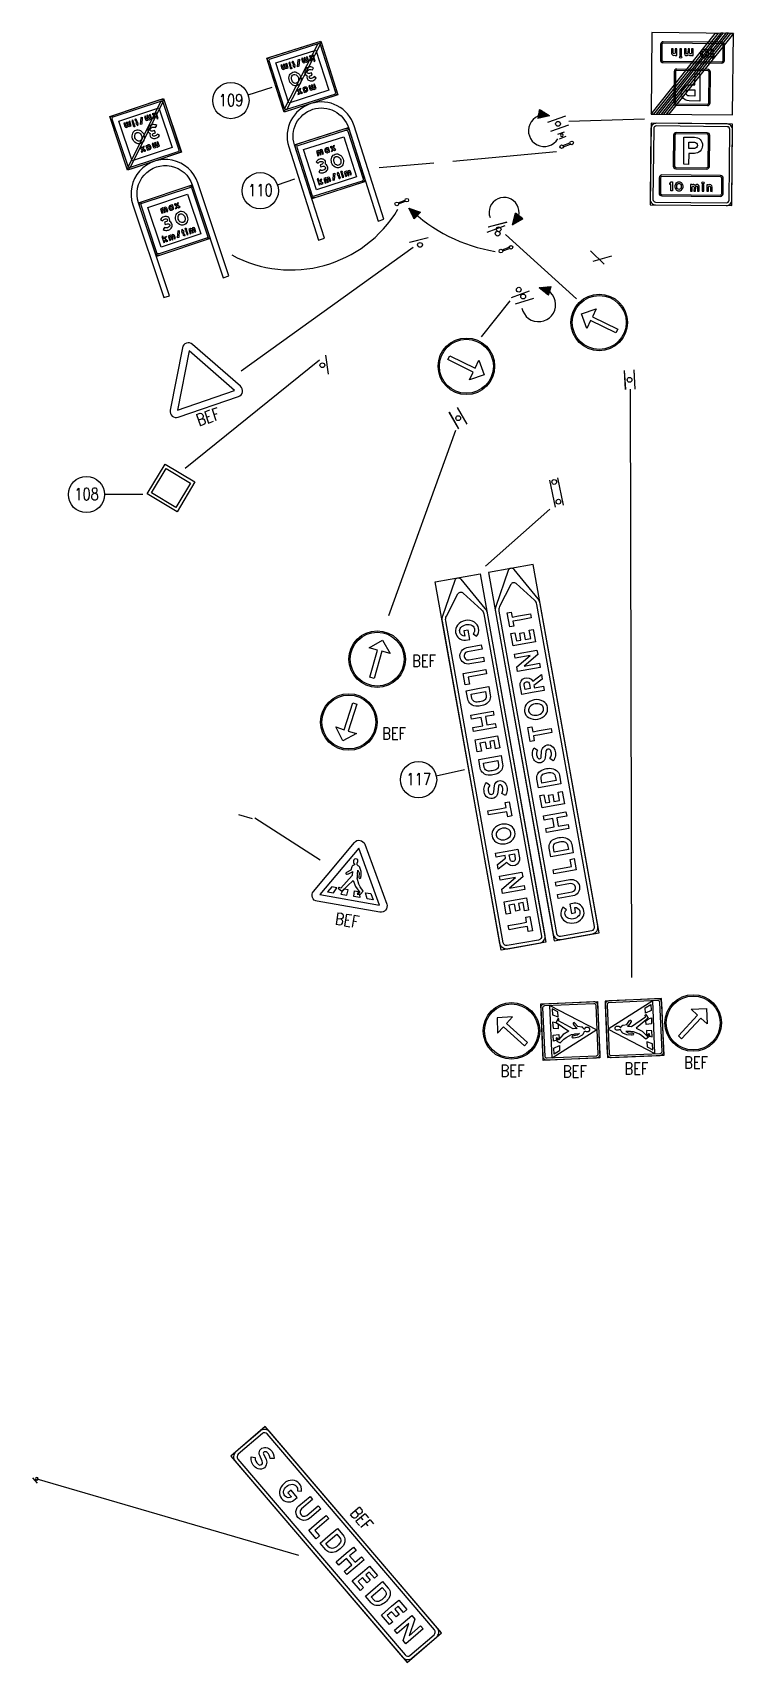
# Model space of a CAD drawing. Header units: metres. Extents: x 148128 to 148845, y 6395399 to 6395651.
# Drawn here: x 148305.4 to 148363.9, y 6395463.5 to 6395599.5 of the extents above; entities that cross this region are included whole.
import ezdxf
from ezdxf.enums import TextEntityAlignment as Align

# ---------------------------------------------------------------- set-up
doc = ezdxf.new("R2010")
doc.units = ezdxf.units.M
for name, color, linetype in [('M-BEF-SKYLTAR', 4, 'Continuous'), ('M-BEF-SKYLTAR-INMÄTT', 4, 'Continuous'), ('M-KRYSS-200', 1, 'Continuous'), ('M-SKYLTAR', 3, 'Continuous')]:
    doc.layers.add(name, color=color, linetype=linetype)
doc.styles.add('SIMPLEX8', font='simplex.shx', dxfattribs={"width": 0.8})

# ---------------------------------------------------------------- blocks, each defined once
blk = doc.blocks.new('A$C69D64378')
for points in [[(0, 0), (0.035, 3.403), (-3.368, 3.438), (-3.403, 0.035)], [(-3.403, 0.035), (-0.712, 3.411), (-0.606, 3.41), (-3.297, 0.034)], [(-3.083, 0.032), (-0.392, 3.408), (-0.499, 3.409), (-3.19, 0.033)], [(-2.87, 0.029), (-0.179, 3.406), (-0.285, 3.407), (-2.976, 0.03)], [(-2.763, 0.028), (-0.072, 3.405), (0.035, 3.403), (-2.656, 0.027)], [(-2.203, 2.484), (-2.134, 2.484), (-2.131, 2.759), (-2.2, 2.76)], [(-0.824, 2.746), (-0.826, 2.477), (-0.784, 2.476), (-0.784, 2.434), (-0.843, 2.368), (-0.896, 2.369), (-0.892, 2.747)], [(-3.406, -0.343), (-3.441, -3.747), (-0.038, -3.782), (-0.003, -0.378)]]:
    blk.add_lwpolyline(points, close=True)
for points in [[(-0.342, 2.273), (-0.336, 2.916, 0.414214), (-0.448, 3.03), (-2.893, 3.055, 0.414214), (-3.008, 2.943), (-3.014, 2.3, 0.414214), (-2.902, 2.185), (-0.457, 2.16, 0.414214)], [(-0.399, 2.273), (-0.393, 2.916, 0.414214), (-0.449, 2.973), (-2.894, 2.999, 0.414214), (-2.951, 2.942), (-2.958, 2.299, 0.414214), (-2.902, 2.242), (-0.456, 2.217, 0.414214)], [(-2.325, 2.761), (-2.394, 2.762), (-2.396, 2.595, -1), (-2.482, 2.596), (-2.481, 2.763), (-2.55, 2.764), (-2.551, 2.582, 0.594989), (-2.397, 2.5), (-2.397, 2.486), (-2.328, 2.486)], [(-1.649, 2.755), (-1.718, 2.755), (-1.719, 2.584, -1.030303), (-1.795, 2.585), (-1.793, 2.756), (-1.862, 2.757), (-1.864, 2.585, -1.030303), (-1.94, 2.586), (-1.938, 2.758), (-2.007, 2.758), (-2.009, 2.567, 0.73094), (-1.847, 2.514, 0.394742), (-1.72, 2.491), (-1.72, 2.479), (-1.652, 2.479)], [(-1.165, 2.754, -0.212598), (-1.055, 2.704, -0.181102), (-1.003, 2.559, -0.181102), (-1.058, 2.415, -0.212598), (-1.169, 2.367, -0.212598), (-1.28, 2.417, -0.181102), (-1.332, 2.562, -0.181102), (-1.277, 2.706, -0.212598)], [(-2.126, 2.412, -1), (-2.213, 2.413, -1)], [(-1.166, 2.685, -0.210932), (-1.107, 2.659, -0.180063), (-1.072, 2.56, -0.180063), (-1.109, 2.461, -0.210932), (-1.169, 2.436, -0.210932), (-1.228, 2.462, -0.180063), (-1.263, 2.561, -0.180063), (-1.226, 2.66, -0.210932)], [(-1.039, 1.902), (-2.325, 1.915, 0.414214), (-2.44, 1.803), (-2.453, 0.517, 0.414214), (-2.341, 0.402), (-1.055, 0.389, 0.414214), (-0.94, 0.501), (-0.927, 1.787, 0.414214)], [(-1.04, 1.845), (-2.326, 1.858, 0.414214), (-2.383, 1.802), (-2.396, 0.516, 0.414214), (-2.34, 0.459), (-1.054, 0.446, 0.414214), (-0.997, 0.502), (-0.984, 1.788, 0.414214)], [(-1.57, 1.718), (-1.363, 1.716), (-1.369, 1.115), (-1.374, 0.581), (-1.815, 0.586, -1), (-1.808, 1.26), (-1.574, 1.258)], [(-1.576, 1.051), (-1.579, 0.79), (-1.813, 0.793, -1), (-1.81, 1.053)], [(-3.408, -0.57), (-3.439, -3.52, 0.414214), (-3.214, -3.749), (-0.265, -3.779, 0.414214), (-0.035, -3.555), (-0.005, -0.605, 0.414214), (-0.23, -0.376), (-3.179, -0.346, 0.414214)], [(-3.295, -0.571), (-3.325, -3.521, 0.414214), (-3.213, -3.636), (-0.263, -3.666, 0.414214), (-0.149, -3.554), (-0.119, -0.604, 0.414214), (-0.231, -0.489), (-3.18, -0.459, 0.414214)], [(-2.367, -2.245), (-1.081, -2.258, 0.414214), (-0.966, -2.146), (-0.953, -0.86, 0.414214), (-1.065, -0.746), (-2.351, -0.732, 0.414214), (-2.466, -0.845), (-2.479, -2.13, 0.414214)], [(-2.366, -2.188), (-1.08, -2.201, 0.414214), (-1.023, -2.145), (-1.01, -0.86, 0.414214), (-1.066, -0.802), (-2.352, -0.789, 0.414214), (-2.409, -0.845), (-2.422, -2.131, 0.414214)], [(-1.836, -2.061), (-2.043, -2.059), (-2.037, -1.459), (-2.032, -0.925), (-1.591, -0.929, -1), (-1.598, -1.603), (-1.832, -1.601)], [(-1.83, -1.393), (-1.827, -1.133), (-1.593, -1.136, -1), (-1.596, -1.396)], [(-3.064, -2.616), (-3.07, -3.259, 0.414214), (-2.958, -3.374), (-0.513, -3.399, 0.414214), (-0.398, -3.286), (-0.392, -2.643, 0.414214), (-0.504, -2.529), (-2.949, -2.504, 0.414214)], [(-3.007, -2.617), (-3.014, -3.26, 0.414214), (-2.957, -3.317), (-0.512, -3.342, 0.414214), (-0.455, -3.286), (-0.448, -2.643, 0.414214), (-0.505, -2.586), (-2.95, -2.561, 0.414214)]]:
    blk.add_lwpolyline(points, format="xyb", close=True)
at = {"elevation": -0.322}
for points in [[(-2.581, -3.169), (-2.579, -2.9), (-2.621, -2.9), (-2.62, -2.858), (-2.562, -2.791), (-2.508, -2.792), (-2.512, -3.17)], [(-1.202, -2.908), (-1.271, -2.907), (-1.273, -3.183), (-1.204, -3.184)]]:
    blk.add_lwpolyline(points, close=True, dxfattribs=at)
for points in [[(-2.239, -3.177, -0.212598), (-2.35, -3.127, -0.181102), (-2.402, -2.982, -0.181102), (-2.347, -2.838, -0.212598), (-2.236, -2.79, -0.212598), (-2.125, -2.84, -0.181102), (-2.073, -2.986, -0.181102), (-2.128, -3.13, -0.212598)], [(-2.239, -3.108, -0.210932), (-2.298, -3.082, -0.180063), (-2.333, -2.983, -0.180063), (-2.296, -2.884, -0.210932), (-2.236, -2.859, -0.210932), (-2.177, -2.886, -0.180063), (-2.142, -2.985, -0.180063), (-2.179, -3.083, -0.210932)], [(-1.756, -3.178), (-1.687, -3.179), (-1.685, -3.007, -1.030303), (-1.61, -3.008), (-1.612, -3.179), (-1.543, -3.18), (-1.541, -3.009, -1.030303), (-1.465, -3.01), (-1.467, -3.181), (-1.398, -3.182), (-1.396, -2.99, 0.73094), (-1.558, -2.937, 0.394742), (-1.684, -2.914), (-1.684, -2.903), (-1.753, -2.902)], [(-1.279, -2.836, -1), (-1.192, -2.837, -1)], [(-1.08, -3.185), (-1.011, -3.185), (-1.009, -3.019, -1), (-0.923, -3.02), (-0.924, -3.186), (-0.855, -3.187), (-0.853, -3.006, 0.594989), (-1.008, -2.923), (-1.008, -2.91), (-1.077, -2.909)]]:
    blk.add_lwpolyline(points, format="xyb", close=True, dxfattribs=at)
blk = doc.blocks.new('A$C7D2F513E')
at = {"layer": 'M-SKYLTAR'}
for points in [[(-6.855, 5.024), (5.736, -4.204), (4.613, -5.737), (-7.979, 3.491)], [(-4.021, 1.873), (-4.249, 1.562), (-4.006, 1.383), (-4.108, 1.244), (-4.492, 1.524), (-4.161, 1.975), (-3.93, 2.291), (-3.79, 2.188)], [(-3.076, 0.487), (-2.746, 0.938), (-2.514, 1.254), (-2.375, 1.151), (-2.586, 0.863), (-2.302, 0.654), (-2.091, 0.943), (-1.951, 0.841), (-2.182, 0.525), (-2.513, 0.074), (-2.652, 0.177), (-2.404, 0.515), (-2.689, 0.723), (-2.936, 0.385)], [(-1.671, 0.636), (-1.252, 0.329), (-1.355, 0.189), (-1.634, 0.394), (-1.746, 0.24), (-1.512, 0.069), (-1.614, -0.071), (-1.849, 0.101), (-1.991, -0.093), (-1.711, -0.298), (-1.814, -0.438), (-2.233, -0.131), (-1.903, 0.32)], [(0.798, -1.389), (0.636, -1.61), (0.339, -2.015), (0.199, -1.913), (0.496, -1.507), (0.658, -1.286), (0.487, -1.161), (0.589, -1.021), (1.072, -1.374), (0.969, -1.514)], [(2.99, -2.78), (3.148, -2.896), (3.072, -3.623), (3.445, -3.114), (3.585, -3.216), (3.024, -3.983), (2.872, -3.872), (2.949, -3.129), (2.568, -3.649), (2.428, -3.547)], [(3.869, -3.424), (4.288, -3.732), (4.186, -3.871), (3.907, -3.667), (3.794, -3.82), (4.029, -3.992), (3.926, -4.131), (3.692, -3.96), (3.55, -4.153), (3.829, -4.358), (3.727, -4.498), (3.308, -4.191), (3.638, -3.74)], [(4.72, -4.263), (4.558, -4.484), (4.261, -4.89), (4.121, -4.787), (4.419, -4.381), (4.58, -4.16), (4.409, -4.035), (4.512, -3.895), (4.994, -4.249), (4.892, -4.388)]]:
    blk.add_lwpolyline(points, close=True, dxfattribs=at)
for points in [[(-6.63, 2.502, -0.127675), (-6.772, 2.676), (-7.432, 4.113, -0.272147), (-7.417, 4.257, -0.272147), (-7.284, 4.314), (-5.715, 4.118, -0.127675), (-5.506, 4.035), (5.506, -4.035, -0.414214), (5.568, -4.434), (4.782, -5.507, -0.414214), (4.383, -5.568)], [(-6.545, 2.617, -0.165096), (-6.658, 2.777), (-6.948, 3.774, -0.233172), (-6.926, 3.898, -0.233172), (-6.815, 3.956), (-5.777, 3.979, -0.165096), (-5.591, 3.92), (5.422, -4.15, -0.414214), (5.453, -4.349), (4.667, -5.422, -0.414214), (4.468, -5.453)], [(-5.339, 3.011), (-5.167, 3.038, 0.220472), (-5.337, 3.336, 0.212598), (-5.635, 3.402, 0.181102), (-5.958, 3.188, 0.181102), (-6.064, 2.816, 0.212598), (-5.911, 2.551, 0.401575), (-5.386, 2.596), (-5.281, 2.74), (-5.601, 2.975), (-5.703, 2.835), (-5.523, 2.703, -0.354331), (-5.782, 2.671, -0.03937), (-5.809, 2.691, -0.228346), (-5.892, 2.842, -0.173228), (-5.818, 3.085, -0.173228), (-5.608, 3.23, -0.228346), (-5.439, 3.196, -0.23622)], [(-4.717, 2.105), (-4.354, 2.601), (-4.214, 2.499), (-4.577, 2.003, -1), (-5.136, 2.413), (-4.773, 2.909), (-4.633, 2.806), (-4.997, 2.31, 1)], [(-3.348, 1.865), (-3.055, 1.65, -0.181102), (-2.926, 1.458, -0.204724), (-2.972, 1.159, -0.062992), (-3.124, 0.952, -0.188976), (-3.392, 0.822, -0.188976), (-3.617, 0.884), (-3.91, 1.098), (-3.58, 1.549)], [(-3.668, 1.136), (-3.311, 1.623), (-3.157, 1.509, -0.184923), (-3.094, 1.416, -0.211264), (-3.121, 1.247, -0.064681), (-3.25, 1.07, -0.193162), (-3.408, 0.995, -0.194432), (-3.514, 1.023)], [(-0.991, 0.137), (-0.698, -0.078, -0.181102), (-0.568, -0.27, -0.204724), (-0.614, -0.569, -0.062992), (-0.766, -0.776, -0.188976), (-1.034, -0.905, -0.188976), (-1.259, -0.844), (-1.552, -0.629), (-1.222, -0.179)], [(-1.31, -0.592), (-0.953, -0.105), (-0.799, -0.218, -0.184923), (-0.736, -0.311, -0.211264), (-0.763, -0.481, -0.064681), (-0.892, -0.658, -0.193162), (-1.05, -0.733, -0.194432), (-1.156, -0.705)], [(-0.192, -0.853), (-0.031, -1.061, -0.19685), (0.031, -1.28, -0.275591), (-0.124, -1.492, -0.259843), (-0.398, -1.478, -0.251969), (-0.661, -1.099), (-0.489, -1.079, 0.259161), (-0.312, -1.327, 0.289023), (-0.196, -1.334, 0.296207), (-0.141, -1.262, 0.201408), (-0.168, -1.168), (-0.327, -0.961, -0.533601), (-0.205, -0.586), (-0.205, -0.586, -0.18725), (0.028, -0.609, -0.227231), (0.294, -0.943), (0.125, -0.981, 0.228346), (-0.049, -0.764, 0.188976), (-0.158, -0.753), (-0.158, -0.753, -0.001493), (-0.157, -0.753), (-0.157, -0.753, 0.001493), (-0.158, -0.753, 0.525587)], [(1.328, -1.701, 0.181102), (1.005, -1.915, 0.181102), (0.899, -2.287, 0.212598), (1.051, -2.551, 0.212598), (1.349, -2.617, 0.181102), (1.672, -2.404, 0.181102), (1.779, -2.031, 0.212598), (1.626, -1.767, 0.212598)], [(1.071, -2.271, 0.210932), (1.154, -2.412, 0.210932), (1.313, -2.448, 0.180063), (1.533, -2.301, 0.180063), (1.606, -2.047, 0.210932), (1.524, -1.907, 0.210932), (1.365, -1.87, 0.180063), (1.145, -2.017, 0.180063)], [(2.19, -3.372), (2.032, -3.256), (2.097, -2.826), (2.012, -2.763), (1.784, -3.074), (1.644, -2.972), (1.941, -2.566), (2.206, -2.205), (2.503, -2.423, -0.83831), (2.258, -2.922), (2.189, -3.371)], [(2.114, -2.623), (2.243, -2.447), (2.401, -2.563, -1), (2.272, -2.739)]]:
    blk.add_lwpolyline(points, format="xyb", close=True, dxfattribs=at)
blk = doc.blocks.new('A$C76511D94')
at = {"layer": 'M-KRYSS-200'}
blk.add_point((2.17, 6.028), dxfattribs=at)
blk.add_point((2.17, 6.028), dxfattribs=at)
at = {"layer": 'M-SKYLTAR'}
for points in [[(2.132, 9.114), (-4.008, -5.239), (-2.26, -5.987), (3.879, 8.367)], [(1.937, 7.01), (2.189, 6.903), (2.652, 6.705), (2.583, 6.546), (2.121, 6.743), (1.869, 6.851), (1.786, 6.656), (1.626, 6.724), (1.862, 7.274), (2.021, 7.206)], [(1.313, 5.992), (1.518, 6.47), (1.677, 6.402), (1.541, 6.083), (1.715, 6.008), (1.83, 6.275), (1.989, 6.207), (1.875, 5.94), (2.096, 5.845), (2.232, 6.164), (2.391, 6.096), (2.187, 5.618), (1.673, 5.838)], [(0.884, 4.99), (0.961, 5.17), (1.687, 5.26), (1.106, 5.509), (1.175, 5.668), (2.048, 5.294), (1.974, 5.122), (1.233, 5.029), (1.826, 4.775), (1.758, 4.616)], [(0.025, 2.54), (0.277, 2.432), (0.739, 2.234), (0.671, 2.075), (0.209, 2.273), (-0.043, 2.38), (-0.127, 2.185), (-0.286, 2.253), (-0.051, 2.803), (0.108, 2.735)], [(-1.388, -0.324), (-1.184, 0.154), (-1.025, 0.086), (-1.161, -0.233), (-0.986, -0.308), (-0.872, -0.04), (-0.713, -0.109), (-0.827, -0.376), (-0.606, -0.47), (-0.47, -0.152), (-0.31, -0.22), (-0.515, -0.698), (-1.029, -0.478)], [(-0.926, -1.659), (-1.44, -1.439), (-1.799, -1.285), (-1.731, -1.126), (-1.402, -1.266), (-1.264, -0.943), (-1.593, -0.802), (-1.525, -0.643), (-1.165, -0.796), (-0.651, -1.016), (-0.719, -1.176), (-1.105, -1.011), (-1.243, -1.335), (-0.858, -1.499)], [(-2.062, -2.893), (-1.707, -3.045), (-1.588, -2.767), (-1.429, -2.835), (-1.616, -3.272), (-2.13, -3.052), (-2.49, -2.899), (-2.421, -2.739)]]:
    blk.add_lwpolyline(points, close=True, dxfattribs=at)
for points in [[(3.221, 6.829, 0.127675), (3.255, 7.051), (3.091, 8.624, 0.272147), (3.005, 8.74, 0.272147), (2.862, 8.722), (1.611, 7.754, 0.127675), (1.474, 7.576), (-3.895, -4.977, 0.414214), (-3.746, -5.352), (-2.522, -5.875, 0.414214), (-2.148, -5.725)], [(3.09, 6.885, 0.165096), (3.105, 7.08), (2.848, 8.085, 0.233172), (2.766, 8.181, 0.233172), (2.64, 8.174), (1.736, 7.666, 0.165096), (1.605, 7.52), (-3.764, -5.033, 0.414214), (-3.689, -5.221), (-2.466, -5.744, 0.414214), (-2.279, -5.669)], [(1.642, 4.344), (1.565, 4.164), (1.131, 4.13), (1.089, 4.033), (1.444, 3.881), (1.376, 3.722), (0.913, 3.92), (0.502, 4.095), (0.647, 4.435, -0.83831), (1.188, 4.309), (1.641, 4.343)], [(0.93, 4.101), (0.729, 4.187), (0.806, 4.367, -1), (1.007, 4.281)], [(0.209, 3.127, 0.181102), (0.49, 2.86, 0.181102), (0.877, 2.841, 0.212598), (1.1, 3.049, 0.212598), (1.097, 3.355, 0.181102), (0.816, 3.621, 0.181102), (0.429, 3.64, 0.212598), (0.206, 3.432, 0.212598)], [(0.822, 3.005, 0.210932), (0.941, 3.117, 0.210932), (0.94, 3.281, 0.180063), (0.748, 3.462, 0.180063), (0.484, 3.476, 0.210932), (0.365, 3.364, 0.210932), (0.366, 3.2, 0.180063), (0.559, 3.02, 0.180063)], [(-0.273, 1.454), (-0.106, 1.658, -0.19685), (0.092, 1.768, -0.275591), (0.334, 1.664, -0.259843), (0.383, 1.394, -0.251969), (0.072, 1.053), (0.015, 1.216, 0.259161), (0.216, 1.444, 0.289023), (0.197, 1.558, 0.296207), (0.114, 1.596, 0.201408), (0.028, 1.549), (-0.137, 1.346, -0.533601), (-0.53, 1.381), (-0.53, 1.381, -0.18725), (-0.56, 1.613, -0.227231), (-0.295, 1.947), (-0.219, 1.792, 0.228346), (-0.392, 1.574, 0.188976), (-0.378, 1.464), (-0.378, 1.464, -0.001493), (-0.378, 1.465), (-0.378, 1.465, 0.001493), (-0.378, 1.464, 0.525587)], [(-1.056, 0.452), (-0.914, 0.786, -0.181102), (-0.756, 0.956, -0.204724), (-0.454, 0.979, -0.062992), (-0.218, 0.877, -0.188976), (-0.031, 0.646, -0.188976), (-0.04, 0.412), (-0.183, 0.078), (-0.697, 0.298)], [(-0.274, 0.306), (-0.829, 0.543), (-0.754, 0.719, -0.184923), (-0.677, 0.801, -0.211264), (-0.506, 0.813, -0.064681), (-0.305, 0.727, -0.193162), (-0.196, 0.591, -0.194432), (-0.199, 0.481)], [(-2.206, -2.236), (-2.063, -1.902, -0.181102), (-1.905, -1.732, -0.204724), (-1.604, -1.709, -0.062992), (-1.367, -1.81, -0.188976), (-1.181, -2.042, -0.188976), (-1.19, -2.275), (-1.332, -2.609), (-1.846, -2.39)], [(-1.424, -2.382), (-1.979, -2.144), (-1.903, -1.968, -0.184923), (-1.827, -1.886, -0.211264), (-1.656, -1.874, -0.064681), (-1.454, -1.96, -0.193162), (-1.345, -2.097, -0.194432), (-1.349, -2.207)], [(-2.131, -3.623), (-2.696, -3.382), (-2.628, -3.222), (-2.063, -3.464, -1), (-2.335, -4.101), (-2.901, -3.86), (-2.832, -3.7), (-2.267, -3.942, 1)], [(-2.873, -4.434), (-2.938, -4.272, 0.220472), (-3.189, -4.505, 0.212598), (-3.186, -4.81, 0.181102), (-2.905, -5.077, 0.181102), (-2.518, -5.096, 0.212598), (-2.295, -4.888, 0.401575), (-2.457, -4.386), (-2.622, -4.316), (-2.778, -4.681), (-2.619, -4.749), (-2.531, -4.544, -0.354331), (-2.441, -4.789, -0.03937), (-2.454, -4.819, -0.228346), (-2.583, -4.935, -0.173228), (-2.837, -4.917, -0.173228), (-3.025, -4.746, -0.228346), (-3.03, -4.573, -0.23622)]]:
    blk.add_lwpolyline(points, format="xyb", close=True, dxfattribs=at)
blk = doc.blocks.new('*U19')
blk.add_line((-0.4, 0.8), (-0.4, -0.8))
blk.add_circle((0, 0), 0.2)
blk = doc.blocks.new('Skyltnr')
at = {"color": 3, "transparency": 16777216}
blk.add_circle((0, 0), 1.51, dxfattribs=at)
at = {"color": 1, "transparency": 16777216, "style": 'SIMPLEX8', "width": 0.8}
blk.add_attdef('NR', text='', height=1, rotation=0, dxfattribs=at).set_placement((0.01, -0.46), align=Align.CENTER)
blk = doc.blocks.new('A$C075E6345')
at = {"layer": 'M-SKYLTAR'}
h = blk.add_hatch(dxfattribs=at)
h.set_pattern_fill('ANSI31', color=1, scale=0.01, angle=20)
h.paths.add_polyline_path([(0, 0), (0, -1), (0.71, -0.71)])
at = {"layer": 'M-SKYLTAR', "color": 1}
for p, q in [((0, -1), (0, 0)), ((0, 0), (0.71, -0.71)), ((0, -1), (0.71, -0.71))]:
    blk.add_line(p, q, dxfattribs=at)
blk = doc.blocks.new('A$C124B1273')
for points in [[(0, 0), (-2.362, 0.024), (-2.338, 2.386), (0.024, 2.362)], [(-0.301, 0.307), (-2.055, 0.325), (-2.037, 2.079), (-0.283, 2.062)], [(-1.529, 1.725), (-1.479, 1.725), (-1.477, 1.922), (-1.527, 1.922)], [(-1.229, 1.649), (-1.114, 1.918), (-1.06, 1.918), (-1.175, 1.649)], [(-0.502, 1.783), (-0.504, 1.642), (-0.454, 1.641), (-0.452, 1.911), (-0.501, 1.912), (-0.502, 1.853), (-0.521, 1.834), (-0.574, 1.913), (-0.634, 1.913), (-0.556, 1.799), (-0.64, 1.716), (-0.57, 1.716)], [(-1.51, 0.643), (-1.58, 0.545), (-1.52, 0.544), (-1.481, 0.599), (-1.443, 0.543), (-1.383, 0.543), (-1.45, 0.642), (-1.381, 0.74), (-1.441, 0.74), (-1.48, 0.685), (-1.518, 0.741), (-1.578, 0.742)], [(-2.377, -1.409), (-0.015, -1.433), (-0.039, -3.795), (-2.401, -3.771)], [(-2.076, -1.716), (-0.321, -1.734), (-0.339, -3.488), (-2.094, -3.47)], [(-0.866, -2.051), (-0.797, -1.954), (-0.857, -1.953), (-0.896, -2.008), (-0.934, -1.952), (-0.994, -1.952), (-0.926, -2.051), (-0.996, -2.149), (-0.936, -2.149), (-0.897, -2.094), (-0.859, -2.15), (-0.799, -2.151)], [(-1.874, -3.192), (-1.873, -3.051), (-1.922, -3.05), (-1.925, -3.32), (-1.876, -3.321), (-1.875, -3.262), (-1.856, -3.243), (-1.802, -3.321), (-1.742, -3.322), (-1.82, -3.207), (-1.737, -3.125), (-1.806, -3.124)], [(-1.148, -3.058), (-1.263, -3.327), (-1.316, -3.326), (-1.201, -3.058)], [(-0.848, -3.134), (-0.897, -3.134), (-0.899, -3.331), (-0.85, -3.331)]]:
    blk.add_lwpolyline(points, close=True)
for points in [[(-0.135, 0.001), (-2.227, 0.023, -0.414214), (-2.361, 0.159), (-2.339, 2.251, -0.414214), (-2.203, 2.385), (-0.111, 2.363, -0.414214), (0.023, 2.227), (0.001, 0.135, -0.414214)], [(-0.134, 0.069), (-2.226, 0.09, -0.414214), (-2.293, 0.158), (-2.272, 2.251, -0.414214), (-2.203, 2.317), (-0.111, 2.296, -0.414214), (-0.045, 2.228), (-0.066, 0.136, -0.414214)], [(-0.045, 2.235), (-2.234, 0.091, -0.351), (-2.293, 0.151), (-0.104, 2.296, -0.351)], [(-1.616, 1.923), (-1.665, 1.924), (-1.666, 1.802, -1.030303), (-1.72, 1.802), (-1.719, 1.924), (-1.768, 1.925), (-1.769, 1.803, -1.030303), (-1.823, 1.803), (-1.822, 1.925), (-1.871, 1.926), (-1.873, 1.789, 0.73094), (-1.757, 1.752, 0.394742), (-1.667, 1.735), (-1.667, 1.727), (-1.618, 1.726)], [(-1.485, 1.49, -0.212598), (-1.317, 1.414, -0.181102), (-1.239, 1.194, -0.181102), (-1.322, 0.975, -0.212598), (-1.491, 0.903, -0.212598), (-1.659, 0.979, -0.181102), (-1.738, 1.199, -0.181102), (-1.655, 1.417, -0.212598)], [(-1.486, 1.385, -0.210932), (-1.396, 1.345, -0.180063), (-1.343, 1.195, -0.180063), (-1.399, 1.046, -0.210932), (-1.49, 1.007, -0.210932), (-1.58, 1.047, -0.180063), (-1.633, 1.198, -0.180063), (-1.577, 1.347, -0.210932)], [(-1.474, 1.674, -1), (-1.536, 1.675, -1)], [(-1.324, 1.773), (-1.323, 1.887, 0.440945), (-1.356, 1.921), (-1.391, 1.921), (-1.391, 1.872), (-1.383, 1.872, -0.456693), (-1.372, 1.86), (-1.373, 1.773), (-1.398, 1.773), (-1.398, 1.724), (-1.394, 1.724), (-1.374, 1.724), (-1.374, 1.651), (-1.325, 1.674), (-1.324, 1.723), (-1.304, 1.723), (-1.304, 1.772)], [(-0.757, 1.219), (-0.851, 1.22, -0.299213), (-0.922, 1.265, -0.204724), (-0.921, 1.326, -0.228346), (-0.85, 1.376, -0.094488), (-0.765, 1.375, -0.141732), (-0.685, 1.327), (-0.607, 1.393, 0.165354), (-0.741, 1.476, 0.102362), (-0.869, 1.477, 0.19685), (-1.005, 1.381, 0.173228), (-1.023, 1.259, 0.173228), (-0.973, 1.168, 0.181102), (-1.008, 1.057, 0.23622), (-0.945, 0.941, 0.149606), (-0.814, 0.896, 0.181102), (-0.635, 0.962), (-0.701, 1.037, -0.228346), (-0.844, 1.001, -0.212598), (-0.9, 1.042, -0.19685), (-0.9, 1.089, -0.314961), (-0.846, 1.122), (-0.758, 1.122)], [(-0.714, 1.914), (-0.763, 1.915), (-0.764, 1.792, -1.030303), (-0.818, 1.793), (-0.817, 1.915), (-0.866, 1.916), (-0.867, 1.793, -1.030303), (-0.921, 1.794), (-0.92, 1.916), (-0.969, 1.917), (-0.971, 1.78, 0.73094), (-0.855, 1.742, 0.394742), (-0.765, 1.726), (-0.765, 1.718), (-0.716, 1.717)], [(-1.307, 0.542), (-1.258, 0.542), (-1.258, 0.556, 0.125984), (-1.226, 0.541, 0.141732), (-1.18, 0.544, 0.181102), (-1.132, 0.589, 0.181102), (-1.131, 0.69, 0.212598), (-1.186, 0.739, 0.11811), (-1.224, 0.74, 0.110236), (-1.256, 0.726), (-1.256, 0.738), (-1.305, 0.739)], [(-1.257, 0.662, -0.275591), (-1.223, 0.694, -0.220472), (-1.195, 0.687, -0.188976), (-1.174, 0.65, -0.070866), (-1.175, 0.628, -0.188976), (-1.196, 0.592, -0.220472), (-1.224, 0.586, -0.275591), (-1.257, 0.618)], [(-0.783, 0.734), (-0.832, 0.734), (-0.833, 0.612, -1.030303), (-0.887, 0.612), (-0.886, 0.735), (-0.935, 0.735), (-0.937, 0.613, -1.030303), (-0.991, 0.613), (-0.989, 0.736), (-1.039, 0.736), (-1.04, 0.6, 0.73094), (-0.924, 0.562, 0.394742), (-0.834, 0.545), (-0.834, 0.537), (-0.785, 0.537)], [(-2.629, -1.406), (-2.67, -5.495), (-2.418, -5.498), (-2.377, -1.409, -1), (-0.015, -1.433), (-0.057, -5.522), (0.195, -5.525), (0.237, -1.436, 1)], [(-2.242, -1.41), (-0.15, -1.432, -0.414214), (-0.016, -1.568), (-0.037, -3.66, -0.414214), (-0.174, -3.794), (-2.266, -3.772, -0.414214), (-2.399, -3.636), (-2.378, -1.544, -0.414214)], [(-2.242, -1.478), (-0.15, -1.499, -0.414214), (-0.084, -1.567), (-0.105, -3.659, -0.414214), (-0.173, -3.726), (-2.265, -3.705, -0.414214), (-2.332, -3.637), (-2.311, -1.545, -0.414214)], [(-1.594, -2.142), (-1.544, -2.143), (-1.543, -2.021, -1.030303), (-1.489, -2.021), (-1.49, -2.143), (-1.441, -2.144), (-1.44, -2.022, -1.030303), (-1.386, -2.022), (-1.387, -2.145), (-1.338, -2.145), (-1.337, -2.008, 0.73094), (-1.452, -1.971, 0.394742), (-1.543, -1.954), (-1.542, -1.946), (-1.592, -1.946)], [(-1.069, -1.951), (-1.118, -1.95), (-1.119, -1.965, 0.125984), (-1.15, -1.95, 0.141732), (-1.196, -1.953, 0.181102), (-1.244, -1.998, 0.181102), (-1.245, -2.098, 0.212598), (-1.19, -2.148, 0.11811), (-1.152, -2.149, 0.110236), (-1.12, -2.135), (-1.121, -2.147), (-1.071, -2.148)], [(-1.12, -2.071, -0.275591), (-1.153, -2.102, -0.220472), (-1.182, -2.096, -0.188976), (-1.202, -2.059, -0.070866), (-1.202, -2.037, -0.188976), (-1.181, -2.001, -0.220472), (-1.152, -1.994, -0.275591), (-1.119, -2.027)], [(-1.62, -2.628), (-1.525, -2.629, -0.299213), (-1.455, -2.674, -0.204724), (-1.455, -2.735, -0.228346), (-1.527, -2.784, -0.094488), (-1.611, -2.784, -0.141732), (-1.692, -2.735), (-1.77, -2.802, 0.165354), (-1.636, -2.885, 0.102362), (-1.508, -2.886, 0.19685), (-1.372, -2.789, 0.173228), (-1.354, -2.668, 0.173228), (-1.403, -2.576, 0.181102), (-1.368, -2.465, 0.23622), (-1.431, -2.35, 0.149606), (-1.562, -2.305, 0.181102), (-1.742, -2.37), (-1.675, -2.445, -0.228346), (-1.533, -2.41, -0.212598), (-1.476, -2.451, -0.19685), (-1.477, -2.498, -0.314961), (-1.531, -2.531), (-1.619, -2.53)], [(-0.891, -2.899, -0.212598), (-1.059, -2.823, -0.181102), (-1.138, -2.603, -0.181102), (-1.055, -2.384, -0.212598), (-0.885, -2.312, -0.212598), (-0.717, -2.388, -0.181102), (-0.639, -2.608, -0.181102), (-0.722, -2.826, -0.212598)], [(-0.89, -2.794, -0.210932), (-0.98, -2.754, -0.180063), (-1.033, -2.604, -0.180063), (-0.977, -2.454, -0.210932), (-0.886, -2.416, -0.210932), (-0.796, -2.456, -0.180063), (-0.743, -2.607, -0.180063), (-0.799, -2.756, -0.210932)], [(-1.663, -3.323), (-1.614, -3.323), (-1.612, -3.201, -1.030303), (-1.558, -3.202), (-1.56, -3.324), (-1.51, -3.324), (-1.509, -3.202, -1.030303), (-1.455, -3.203), (-1.456, -3.325), (-1.407, -3.326), (-1.406, -3.189, 0.73094), (-1.521, -3.151, 0.394742), (-1.612, -3.134), (-1.612, -3.126), (-1.661, -3.126)], [(-1.053, -3.181), (-1.054, -3.296, 0.440945), (-1.021, -3.329), (-0.986, -3.33), (-0.986, -3.281), (-0.993, -3.281, -0.456693), (-1.004, -3.269), (-1.004, -3.182), (-0.979, -3.182), (-0.978, -3.133), (-0.982, -3.133), (-1.003, -3.133), (-1.002, -3.06), (-1.052, -3.083), (-1.052, -3.132), (-1.072, -3.132), (-1.073, -3.181)], [(-0.903, -3.083, -1), (-0.841, -3.084, -1)], [(-0.761, -3.332), (-0.712, -3.333), (-0.711, -3.21, -1.030303), (-0.657, -3.211), (-0.658, -3.333), (-0.609, -3.334), (-0.607, -3.211, -1.030303), (-0.553, -3.212), (-0.555, -3.334), (-0.505, -3.335), (-0.504, -3.198, 0.73094), (-0.62, -3.16, 0.394742), (-0.71, -3.144), (-0.71, -3.136), (-0.759, -3.135)]]:
    blk.add_lwpolyline(points, format="xyb", close=True)
blk = doc.blocks.new('*U18')
for p, q in [((-0.4, 0.8), (-0.4, -0.8)), ((0.4, 0.8), (0.4, -0.8))]:
    blk.add_line(p, q)
blk.add_circle((0, 0), 0.2)
blk = doc.blocks.new('*U61')
at = {"layer": 'M-BEF-SKYLTAR'}
blk.add_line((148338.4, 6395582.32), (148336.85, 6395581.93), dxfattribs=at)
blk.add_circle((148337.71, 6395581.74), 0.2, dxfattribs=at)
blk = doc.blocks.new('*U62')
at = {"layer": 'M-BEF-SKYLTAR'}
for p, q in [((148340.95, 6395566.38), (148340.16, 6395567.77)), ((148341.64, 6395566.78), (148340.84, 6395568.17))]:
    blk.add_line(p, q, dxfattribs=at)
blk.add_circle((148340.9, 6395567.28), 0.2, dxfattribs=at)
blk = doc.blocks.new('*U63')
at = {"layer": 'M-BEF-SKYLTAR'}
blk.add_line((148344.95, 6395583.62), (148343.4, 6395583.23), dxfattribs=at)
blk.add_circle((148344.27, 6395583.04), 0.2, dxfattribs=at)
blk = doc.blocks.new('*U64')
at = {"layer": 'M-BEF-SKYLTAR'}
for p, q in [((148354.76, 6395571.27), (148354.85, 6395569.67)), ((148355.56, 6395571.31), (148355.64, 6395569.71))]:
    blk.add_line(p, q, dxfattribs=at)
blk.add_circle((148355.2, 6395570.48), 0.2, dxfattribs=at)
blk = doc.blocks.new('A$C2D793609')
at = {"layer": 'M-BEF-SKYLTAR'}
for points in [[(0, 0), (0.21, -4.72), (4.93, -4.51), (4.72, 0.21)], [(3.98, 0.02), (0.26, -2.35), (4.17, -4.39)], [(-8.22, -1.87), (-7.73, -1.33), (-9.01, -1.39), (-8.96, -2.67), (-8.47, -2.14), (-6.72, -3.73), (-6.48, -3.46)], [(-0.63, -0.03), (-0.43, -4.75), (-5.15, -4.95), (-5.35, -0.23)], [(-4.6, -0.36), (-0.69, -2.39), (-4.4, -4.76)], [(-4.42, -0.65), (-4.39, -1.15), (-3.92, -1.33), (-3.94, -0.9)], [(3.82, -0.29), (3.84, -0.79), (3.38, -1.01), (3.36, -0.58)], [(7.72, -1.17), (7.18, -0.68), (8.47, -0.62), (8.52, -1.91), (7.99, -1.42), (6.39, -3.16), (6.12, -2.91)], [(-4.11, -1.82), (-4.37, -1.77), (-4.34, -2.26), (-3.88, -2.28), (-3.89, -1.97)], [(3.62, -1.48), (3.87, -1.4), (3.89, -1.9), (3.43, -1.96), (3.41, -1.65)], [(3.54, -2.8), (3.69, -2.72), (3.7, -2.93), (3.94, -2.98), (3.92, -2.48), (3.45, -2.47), (3.46, -2.81), (3.53, -2.87)], [(-3.92, -3.12), (-4.07, -3.06), (-4.06, -3.27), (-4.3, -3.34), (-4.32, -2.84), (-3.85, -2.79), (-3.84, -3.13), (-3.9, -3.2)], [(-4.25, -4.44), (-4.27, -3.94), (-3.81, -3.72), (-3.79, -4.15)], [(3.99, -4.08), (3.96, -3.58), (3.49, -3.4), (3.51, -3.83)]]:
    blk.add_lwpolyline(points, close=True, dxfattribs=at)
for points in [[(0.01, -0.31), (0.19, -4.41, 0.414214), (0.52, -4.71), (4.61, -4.53, 0.414214), (4.91, -4.2), (4.73, -0.11, 0.414214), (4.4, 0.19), (0.31, 0.01, 0.414214)], [(0.17, -0.31), (0.35, -4.4, 0.414214), (0.51, -4.55), (4.6, -4.37, 0.414214), (4.76, -4.21), (4.58, -0.11, 0.414214), (4.41, 0.04), (0.32, -0.14, 0.414214)], [(-0.62, -0.34), (-0.44, -4.43, -0.414214), (-0.74, -4.76), (-4.83, -4.94, -0.414214), (-5.16, -4.64), (-5.34, -0.55, -0.414214), (-5.04, -0.22), (-0.95, -0.04, -0.414214)], [(-0.78, -0.35), (-0.6, -4.44, -0.414214), (-0.75, -4.6), (-4.84, -4.78, -0.414214), (-5, -4.63), (-5.18, -0.54, -0.414214), (-5.03, -0.38), (-0.94, -0.2, -0.414214)], [(1.44, -2.63, -0.07968), (1.39, -2.57, 0.017152), (1.33, -2.45, 0.198416), (1.29, -2.41, 0.096523), (1.2, -2.4, 0.0442), (1.1, -2.43, -0.100027), (0.97, -2.44, -0.278479), (0.86, -2.34, -0.259025), (0.87, -2.14, -0.285135), (1.02, -2.09, 0.086785), (1.07, -2.09, -0.256438), (1.24, -2.13, -0.133973), (1.25, -2.17, 0.36253), (1.29, -2.22, 0.219716), (1.32, -2.21, 0.014621), (1.4, -2.1, -0.057331), (1.44, -2.04, -0.104873), (1.51, -2.02), (1.81, -1.95), (2.05, -1.62), (2.06, -1.62, -0.976671), (2.17, -1.7), (2.12, -1.78), (2.15, -1.8), (1.97, -2.05), (1.88, -2.11), (2.22, -2.12), (3.37, -1.32), (3.34, -1.18), (3.4, -1.11), (3.6, -1.44), (2.61, -2.27), (3.1, -2.51), (3.51, -2.93), (3.57, -2.91), (3.58, -2.83), (3.65, -2.79), (3.66, -3), (3.4, -3.19), (3.07, -2.9), (2.87, -2.76), (2.39, -2.56, -0.237041), (2.12, -2.54, 0.133567), (2.07, -2.53), (1.74, -2.53), (1.93, -2.65), (2.32, -2.69, -0.960248), (2.31, -2.84), (2.23, -2.83), (2.22, -2.85), (1.81, -2.83), (1.49, -2.67, -0.087978)], [(-1.83, -2.77, 0.07968), (-1.8, -2.71, -0.017152), (-1.75, -2.59, -0.198416), (-1.71, -2.54, -0.096523), (-1.62, -2.52, -0.0442), (-1.52, -2.54, 0.100027), (-1.39, -2.54, 0.278479), (-1.28, -2.43, 0.259025), (-1.31, -2.24, 0.285135), (-1.47, -2.2, -0.086785), (-1.51, -2.2, 0.256438), (-1.68, -2.25, 0.133973), (-1.69, -2.3, -0.36253), (-1.72, -2.35, -0.219716), (-1.75, -2.34, -0.014621), (-1.84, -2.24, 0.057331), (-1.89, -2.19, 0.104873), (-1.96, -2.17), (-2.27, -2.13), (-2.54, -1.83), (-2.54, -1.82, 0.976671), (-2.65, -1.91), (-2.6, -1.98), (-2.61, -2.01), (-2.42, -2.24), (-2.33, -2.3), (-2.66, -2.33), (-3.88, -1.64), (-3.86, -1.5), (-3.92, -1.43), (-4.09, -1.78), (-3.03, -2.51), (-3.5, -2.8), (-3.88, -3.25), (-3.93, -3.24), (-3.96, -3.16), (-4.02, -3.13), (-4.01, -3.34), (-3.74, -3.5), (-3.44, -3.18), (-3.25, -3.03), (-2.79, -2.78, 0.237041), (-2.52, -2.74, -0.133567), (-2.47, -2.73), (-2.14, -2.7), (-2.32, -2.84), (-2.71, -2.92, 0.960248), (-2.69, -3.06), (-2.61, -3.05), (-2.6, -3.07), (-2.19, -3), (-1.88, -2.82, 0.087978)]]:
    blk.add_lwpolyline(points, format="xyb", close=True, dxfattribs=at)
for centre, radius in [((7.36, -1.83), 2.36), ((7.36, -1.83), 2.25), ((-7.81, -2.49), 2.36), ((-7.81, -2.49), 2.25)]:
    blk.add_circle(centre, radius, dxfattribs=at)

msp = doc.modelspace()

# ---------------------------------------------------------------- linework, layer by layer
at = {"layer": 'M-BEF-SKYLTAR'}
for p, q in [((148337.13, 6395581.51), (148322.77, 6395571.21)), ((148353.07, 6395580.12), (148351.94, 6395581.25)), ((148353.68, 6395580.79), (148352.14, 6395580.36)), ((148355.24, 6395569.7), (148355.37, 6395520.62)), ((148340.67, 6395566.25), (148335.07, 6395550.78)), ((148323.74, 6395533.85), (148322.59, 6395534.19)), ((148323.92, 6395533.94), (148329.37, 6395530.42)), ((148305.38, 6395478.88), (148305.77, 6395478.42)), ((148305.73, 6395478.79), (148327.58, 6395472.41))]:
    msp.add_line(p, q, dxfattribs=at)
for points in [[(148322.73, 6395569.95), (148318.72, 6395573.44, 0.57735), (148317.88, 6395573.15), (148316.86, 6395567.94, 0.57735), (148317.53, 6395567.36), (148322.56, 6395569.08, 0.57735)], [(148328.82, 6395527.8), (148332.23, 6395531.88, -0.57735), (148333.1, 6395531.73), (148334.93, 6395526.74, -0.57735), (148334.36, 6395526.06), (148329.13, 6395526.97, -0.57735)], [(148331.93, 6395529.57), (148331.57, 6395529.37), (148331.56, 6395529.36, 0.976671), (148331.63, 6395529.23), (148331.71, 6395529.27), (148331.73, 6395529.25), (148332.01, 6395529.39), (148332.08, 6395529.47), (148332.05, 6395529.13), (148331.09, 6395528.07), (148330.95, 6395528.13), (148330.87, 6395528.08), (148331.18, 6395527.83), (148332.14, 6395528.72), (148332.32, 6395528.2), (148332.69, 6395527.72), (148332.67, 6395527.67), (148332.58, 6395527.67), (148332.54, 6395527.6), (148332.75, 6395527.57), (148332.97, 6395527.81), (148332.72, 6395528.17), (148332.61, 6395528.39), (148332.46, 6395528.91, 0.237041), (148332.48, 6395529.18, -0.133567), (148332.48, 6395529.24), (148332.53, 6395529.57), (148332.62, 6395529.36), (148332.61, 6395528.95, 0.960248), (148332.76, 6395528.94), (148332.77, 6395529.03), (148332.79, 6395529.03), (148332.81, 6395529.45), (148332.69, 6395529.8, 0.087978), (148332.66, 6395529.86, 0.07968), (148332.6, 6395529.91, -0.017152), (148332.5, 6395529.98, -0.198416), (148332.46, 6395530.04, -0.096523), (148332.46, 6395530.13, -0.0442), (148332.5, 6395530.22, 0.100027), (148332.53, 6395530.35, 0.278479), (148332.45, 6395530.48, 0.259025), (148332.25, 6395530.49, 0.285135), (148332.17, 6395530.35, -0.086785), (148332.16, 6395530.3, 0.256438), (148332.18, 6395530.12, 0.133973), (148332.23, 6395530.1, -0.36253), (148332.26, 6395530.06, -0.219716), (148332.25, 6395530.03, -0.014621), (148332.13, 6395529.97, 0.057331), (148332.07, 6395529.93, 0.104873), (148332.03, 6395529.86)], [(148324.37, 6395482.77), (148322.35, 6395481.05, 0.414214), (148322.29, 6395480.25), (148336.26, 6395463.9, 0.414214), (148337.06, 6395463.84), (148339.07, 6395465.56, 0.414214), (148339.14, 6395466.36), (148325.17, 6395482.71, 0.414214)], [(148324.55, 6395482.56), (148322.54, 6395480.84, 0.414214), (148322.51, 6395480.44), (148336.47, 6395464.09, 0.414214), (148336.87, 6395464.05), (148338.89, 6395465.78, 0.414214), (148338.92, 6395466.18), (148324.95, 6395482.53, 0.414214)], [(148324.64, 6395480.87), (148324.86, 6395480.4, -0.19685), (148324.88, 6395479.94, -0.275591), (148324.48, 6395479.6, -0.259843), (148323.95, 6395479.76, -0.251969), (148323.62, 6395480.61), (148323.96, 6395480.57, 0.259161), (148324.19, 6395480.01, 0.289023), (148324.41, 6395479.94, 0.296207), (148324.55, 6395480.06, 0.201408), (148324.54, 6395480.25), (148324.33, 6395480.73, -0.533601), (148324.73, 6395481.4), (148324.73, 6395481.4, -0.18725), (148325.18, 6395481.25, -0.227231), (148325.54, 6395480.48), (148325.19, 6395480.48, 0.228346), (148324.96, 6395480.98, 0.188976), (148324.75, 6395481.05), (148324.75, 6395481.05, -0.001493), (148324.75, 6395481.05), (148324.75, 6395481.05, 0.001493), (148324.75, 6395481.05, 0.525587)], [(148305.73, 6395478.9, 1), (148305.73, 6395478.68, 1)], [(148327.48, 6395477.78), (148327.82, 6395477.76, 0.220472), (148327.63, 6395478.41, 0.212598), (148327.08, 6395478.67, 0.181102), (148326.36, 6395478.41, 0.181102), (148325.98, 6395477.73, 0.212598), (148326.15, 6395477.15, 0.401575), (148327.19, 6395477), (148327.46, 6395477.23), (148326.95, 6395477.83), (148326.69, 6395477.61), (148326.98, 6395477.27, -0.354331), (148326.46, 6395477.33, -0.03937), (148326.42, 6395477.38, -0.228346), (148326.32, 6395477.71, -0.173228), (148326.58, 6395478.15, -0.173228), (148327.05, 6395478.33, -0.228346), (148327.37, 6395478.19, -0.23622)], [(148328.27, 6395475.74), (148329.2, 6395476.54), (148329.42, 6395476.27), (148328.49, 6395475.48, -1), (148327.59, 6395476.53), (148328.53, 6395477.32), (148328.75, 6395477.06), (148327.82, 6395476.27, 1)], [(148330.81, 6395474.65), (148331.28, 6395474.1, -0.181102), (148331.44, 6395473.67, -0.204724), (148331.22, 6395473.11, -0.062992), (148330.83, 6395472.78, -0.188976), (148330.25, 6395472.65, -0.188976), (148329.84, 6395472.87), (148329.37, 6395473.42), (148330.22, 6395474.14)], [(148329.86, 6395473.38), (148330.77, 6395474.16), (148331.02, 6395473.87, -0.184923), (148331.1, 6395473.66, -0.211264), (148330.97, 6395473.35, -0.064681), (148330.64, 6395473.06, -0.193162), (148330.3, 6395472.99, -0.194432), (148330.1, 6395473.09)], [(148334.59, 6395470.22), (148335.06, 6395469.67, -0.181102), (148335.23, 6395469.24, -0.204724), (148335, 6395468.68, -0.062992), (148334.61, 6395468.35, -0.188976), (148334.03, 6395468.22, -0.188976), (148333.62, 6395468.44), (148333.15, 6395468.99), (148334, 6395469.71)], [(148333.64, 6395468.95), (148334.56, 6395469.73), (148334.8, 6395469.44, -0.184923), (148334.88, 6395469.23, -0.211264), (148334.75, 6395468.92, -0.064681), (148334.42, 6395468.63, -0.193162), (148334.08, 6395468.56, -0.194432), (148333.89, 6395468.66)]]:
    msp.add_lwpolyline(points, format="xyb", close=True, dxfattribs=at)
for points in [[(148322.24, 6395569.59), (148318.44, 6395572.91), (148317.47, 6395567.96)], [(148334.16, 6395547.93), (148333.47, 6395548.13), (148334.59, 6395548.76), (148335.21, 6395547.64), (148334.51, 6395547.83), (148333.87, 6395545.56), (148333.53, 6395545.66)], [(148331.72, 6395541.18), (148332.42, 6395540.96), (148331.27, 6395540.37), (148330.69, 6395541.52), (148331.38, 6395541.29), (148332.1, 6395543.54), (148332.44, 6395543.43)], [(148329.36, 6395527.53), (148334.33, 6395526.66), (148332.6, 6395531.4)], [(148329.99, 6395527.76), (148330.49, 6395527.67), (148330.77, 6395528.1), (148330.34, 6395528.18)], [(148331.11, 6395527.56), (148331.61, 6395527.47), (148331.72, 6395527.94), (148331.42, 6395527.99), (148331.21, 6395527.8)], [(148332.69, 6395527.29), (148332.19, 6395527.37), (148332.24, 6395527.85), (148332.58, 6395527.79), (148332.63, 6395527.72), (148332.56, 6395527.71), (148332.46, 6395527.57), (148332.67, 6395527.53)], [(148333.79, 6395527.09), (148333.29, 6395527.18), (148333.17, 6395527.69), (148333.6, 6395527.61)], [(148324.8, 6395483.14), (148321.92, 6395480.68), (148336.63, 6395463.47), (148339.5, 6395465.93)], [(148329.51, 6395474.97), (148328.93, 6395474.47), (148329.32, 6395474.02), (148329.05, 6395473.79), (148328.44, 6395474.51), (148329.29, 6395475.24), (148329.88, 6395475.74), (148330.1, 6395475.48)], [(148330.71, 6395471.85), (148331.56, 6395472.58), (148332.15, 6395473.08), (148332.37, 6395472.82), (148331.83, 6395472.36), (148332.29, 6395471.82), (148332.83, 6395472.29), (148333.05, 6395472.02), (148332.46, 6395471.52), (148331.61, 6395470.79), (148331.39, 6395471.06), (148332.02, 6395471.6), (148331.57, 6395472.13), (148330.93, 6395471.59)], [(148333.5, 6395471.5), (148334.17, 6395470.71), (148333.91, 6395470.49), (148333.46, 6395471.01), (148333.18, 6395470.77), (148333.55, 6395470.33), (148333.29, 6395470.1), (148332.91, 6395470.54), (148332.55, 6395470.23), (148333, 6395469.71), (148332.73, 6395469.48), (148332.06, 6395470.27), (148332.91, 6395470.99)], [(148335.93, 6395468.65), (148336.6, 6395467.87), (148336.34, 6395467.64), (148335.89, 6395468.17), (148335.61, 6395467.92), (148335.98, 6395467.48), (148335.72, 6395467.26), (148335.34, 6395467.7), (148334.98, 6395467.39), (148335.43, 6395466.86), (148335.16, 6395466.64), (148334.49, 6395467.42), (148335.34, 6395468.15)], [(148337.02, 6395467.38), (148337.28, 6395467.08), (148336.8, 6395465.7), (148337.75, 6395466.52), (148337.98, 6395466.26), (148336.54, 6395465.03), (148336.3, 6395465.31), (148336.79, 6395466.72), (148335.81, 6395465.88), (148335.58, 6395466.15)]]:
    msp.add_lwpolyline(points, close=True, dxfattribs=at)
for centre, radius in [((148334.14, 6395547.18), 2.36), ((148334.14, 6395547.18), 2.25), ((148331.77, 6395541.93), 2.36), ((148331.77, 6395541.93), 2.25)]:
    msp.add_circle(centre, radius, dxfattribs=at)
at = {"layer": 'M-BEF-SKYLTAR-INMÄTT'}
for p, q in [((148349.21, 6395590.98), (148349.78, 6395591.17)), ((148349.34, 6395590.6), (148349.91, 6395590.8)), ((148344.57, 6395581.32), (148345.15, 6395581.54)), ((148344.61, 6395581.23), (148345.19, 6395581.44))]:
    msp.add_line(p, q, dxfattribs=at)
msp.add_lwpolyline([(148349.55, 6395591, 1), (148349.55, 6395590.78, 1)], format="xyb", close=True, dxfattribs=at)
for centre in [(148344.46, 6395581.22), (148345.3, 6395581.54)]:
    msp.add_circle(centre, 0.15, dxfattribs=at)
at = {"layer": 'M-SKYLTAR', "color": 1}
for p, q in [((148323.36, 6395594.25), (148325.36, 6395594.91)), ((148350.12, 6395592.07), (148356.44, 6395592.26)), ((148338.87, 6395588.57), (148334.29, 6395588.16)), ((148349.1, 6395589.49), (148340.46, 6395588.71)), ((148325.81, 6395586.74), (148327.25, 6395587.24)), ((148350.76, 6395577.23), (148344.85, 6395582.62)), ((148342.85, 6395574.07), (148345.22, 6395577.08)), ((148318.12, 6395563.11), (148329.32, 6395572.15)), ((148311.37, 6395560.93), (148314.58, 6395560.93)), ((148343.17, 6395554.92), (148348.54, 6395559.7)), ((148339.06, 6395537.45), (148341.43, 6395537.97))]:
    msp.add_line(p, q, dxfattribs=at)
at = {"layer": 'M-SKYLTAR'}
for p, q in [((148349.64, 6395590.03), (148350.22, 6395590.25)), ((148349.68, 6395589.93), (148350.26, 6395590.15)), ((148335.88, 6395585.25), (148336.46, 6395585.47)), ((148335.92, 6395585.16), (148336.5, 6395585.38)), ((148348.53, 6395562.12), (148349, 6395559.85)), ((148349.18, 6395562.29), (148349.66, 6395560.02))]:
    msp.add_line(p, q, dxfattribs=at)
for points in [[(148351.94, 6395575.43), (148351.62, 6395574.77), (148351.2, 6395575.99), (148352.42, 6395576.41), (148352.1, 6395575.75), (148354.22, 6395574.71), (148354.06, 6395574.39)], [(148342.31, 6395571.45), (148342.63, 6395572.11), (148343.05, 6395570.89), (148341.83, 6395570.47), (148342.15, 6395571.13), (148340.03, 6395572.17), (148340.19, 6395572.49)], [(148314.95, 6395560.96), (148316.43, 6395563.44), (148318.91, 6395561.96), (148317.43, 6395559.48)], [(148315.31, 6395561.05), (148316.52, 6395563.08), (148318.55, 6395561.87), (148317.34, 6395559.84)]]:
    msp.add_lwpolyline(points, close=True, dxfattribs=at)
for centre, radius in [((148349.53, 6395589.93), 0.15), ((148350.37, 6395590.25), 0.15), ((148336.61, 6395585.47), 0.15), ((148335.77, 6395585.16), 0.15), ((148352.67, 6395575.27), 2.36), ((148352.67, 6395575.27), 2.25), ((148341.58, 6395571.61), 2.36), ((148341.58, 6395571.61), 2.25), ((148348.91, 6395561.96), 0.2), ((148349.26, 6395560.31), 0.2)]:
    msp.add_circle(centre, radius, dxfattribs=at)
at = {"layer": 'M-SKYLTAR', "color": 1}
for centre, radius, start, end in [((148348.08, 6395591.27), 1.32, 70.2429, 329.1287), ((148344.73, 6395584.45), 1.25, 304.4564, 199.7775), ((148326.95, 6395590.03), 10.38, 241.5165, 329.2663), ((148346.1, 6395594.38), 13.35, 225.7955, 260.8286), ((148347.61, 6395576.75), 1.42, 191.2323, 88.081)]:
    msp.add_arc(centre, radius, start, end, dxfattribs=at)

# ---------------------------------------------------------------- block references
at = {"layer": 'M-BEF-SKYLTAR'}
for name, p in [('*U64', (0, 0)), ('*U62', (0, 0)), ('A$C2D793609', (148353.15, 6395518.65))]:
    msp.add_blockref(name, p, dxfattribs=at)
at = {"layer": 'M-BEF-SKYLTAR-INMÄTT'}
for name, p, rotation in [('*U19', (148344.27, 6395583.04), 284.2803486755531), ('*U19', (148337.71, 6395581.74), 284.2803486755531), ('*U19', (148346.32, 6395577.43), 106.926376537518), ('*U18', (148355.2, 6395570.48), 2.932173630845006), ('*U18', (148340.9, 6395567.28), 209.9223556989155)]:
    msp.add_blockref(name, p, dxfattribs=dict(at, rotation=rotation))
for name in ['*U63', '*U61']:
    msp.add_blockref(name, (0, 0), dxfattribs=at)
at = {"layer": 'M-SKYLTAR', "xscale": 2, "yscale": 2, "zscale": 2}
msp.add_blockref('A$C69D64378', (148363.8, 6395592.58), dxfattribs=at)
at = {"layer": 'M-SKYLTAR'}
for name, p, xscale, yscale, zscale, rotation in [('A$C124B1273', (148330.86, 6395594.25), 1.999999999999999, 1.999999999999999, 1.999999999999999, 18.31754499710021), ('A$C124B1273', (148317.79, 6395589.47), 2, 2, 2, 19.0601843418146), ('A$C7D2F513E', (148345.72, 6395537.56), 2, 2, 2, 316.3692422800197), ('A$C76511D94', (148349.86, 6395536.84), 2, 2, 2, 33.29587942579414)]:
    msp.add_blockref(name, p, dxfattribs=dict(at, xscale=xscale, yscale=yscale, zscale=zscale, rotation=rotation))
for p, values in [((148321.93, 6395593.78), {'NR': '109'}), ((148324.38, 6395586.26), {'NR': '110'}), ((148309.87, 6395560.91), {'NR': '108'}), ((148337.59, 6395537.12), {'NR': '117'})]:
    msp.add_blockref('Skyltnr', p, dxfattribs=at).add_auto_attribs(values)
for name, p, rotation in [('A$C075E6345', (148348.53, 6395592.51), 237.4320934413039), ('*U18', (148349.23, 6395591.84), 288.6256608600363), ('A$C075E6345', (148336.79, 6395584.8), 25.7916569913823), ('A$C075E6345', (148345.43, 6395583.42), 119.9652057061656), ('*U19', (148344.19, 6395582.68), 290.810685044991), ('A$C075E6345', (148347.66, 6395578.17), 50.266869603879), ('*U19', (148345.95, 6395578), 110.810685044991), ('*U19', (148329.56, 6395571.7), 187.2918505528189)]:
    msp.add_blockref(name, p, dxfattribs=dict(at, rotation=rotation))

# ---------------------------------------------------------------- texts
at = {"layer": 'M-BEF-SKYLTAR', "style": 'SIMPLEX8', "width": 0.8}
for rotation, p in [(18.8238, (148319.25, 6395566.6)), (351.2237, (148330.57, 6395525.05)), (309.8852, (148331.81, 6395475.89))]:
    msp.add_text('BEF', height=1, rotation=rotation, dxfattribs=at).set_placement(p)
for p in [(148337.06, 6395546.53), (148334.55, 6395540.47), (148354.77, 6395512.51), (148359.76, 6395513.02), (148344.44, 6395512.33), (148349.64, 6395512.27)]:
    msp.add_text('BEF', height=1, dxfattribs=at).set_placement(p)

doc.saveas('drawing.dxf')
